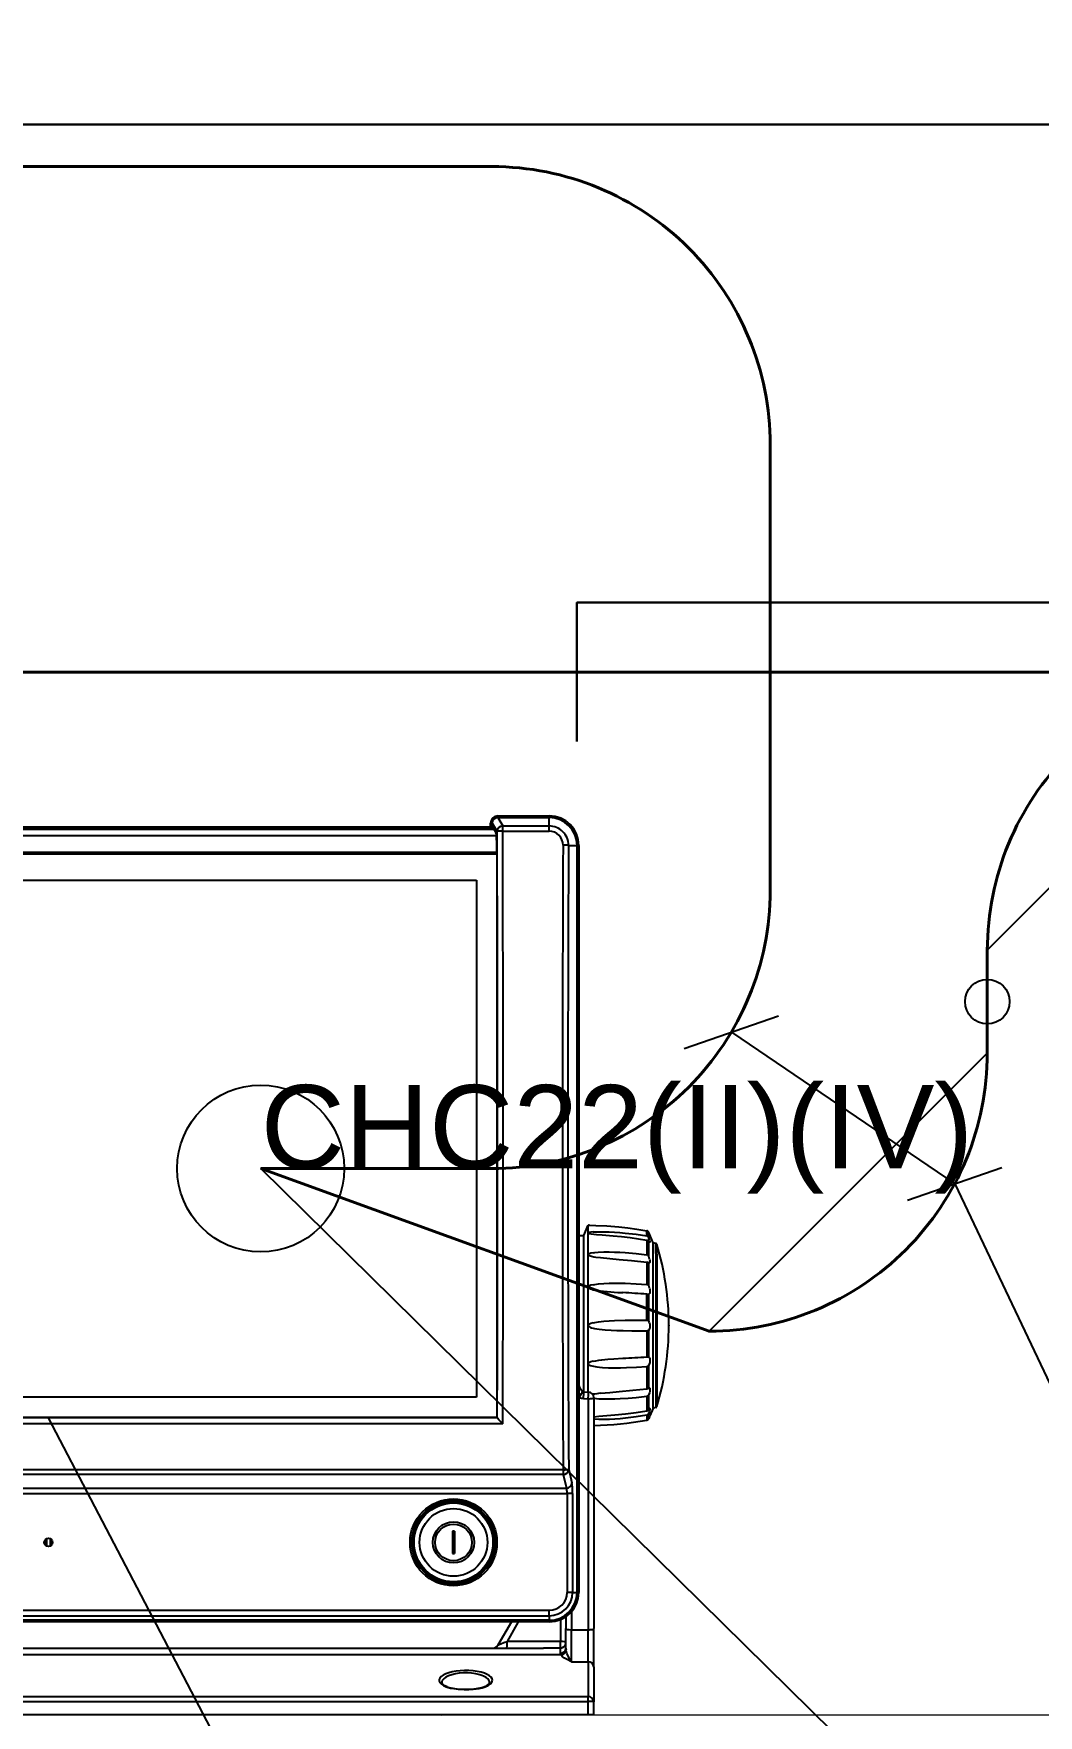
# Model space of a CAD drawing. Header units: millimetres. Extents: x -35117 to 70520, y -28859 to 27816.
# Drawn here: x -9062.6 to -8882.1, y -6956.5 to -6654.2 of the extents above; entities that cross this region are included whole.
import ezdxf

# ---------------------------------------------------------------- set-up
doc = ezdxf.new("R2010")
doc.units = ezdxf.units.MM
for name, color, linetype in [('EQUIPMENT_31_22_34_otd', 54, 'Continuous'), ('Kabeli', 7, 'Continuous'), ('KabeliError', 7, 'Continuous'), ('ПозицииОборудования', 7, 'Continuous'), ('ТРАССЫскрытые', 7, 'Continuous'), ('ЭСН', 255, 'Continuous')]:
    doc.layers.add(name, color=color, linetype=linetype)
doc.layers.add('Other', color=3, linetype='Continuous', lineweight=60)
doc.layers.add('ТРАССЫ', color=7, linetype='Continuous', lineweight=40)
doc.styles.get("Standard").update_dxf_attribs({"font": 'arial.ttf'})

# ---------------------------------------------------------------- blocks, each defined once
blk = doc.blocks.new('control panel')
at = {"color": 2, "ltscale": 0.021965}
blk.add_line((750.138, 171.162), (750.228, 171.011), dxfattribs=at)
at = {"color": 2, "ltscale": 0.115665}
blk.add_line((750.138, 171.162), (751.064, 171.162), dxfattribs=at)
at = {"color": 2, "ltscale": 0.00375}
for p, q in [((750.139, 171.192), (750.139, 171.162)), ((751.064, 171.192), (751.064, 171.162)), ((749.989, 170.992), (749.989, 170.962)), ((750.009, 171.062), (750.039, 171.062)), ((750.009, 171.012), (750.039, 171.012)), ((751.594, 170.662), (751.564, 170.662)), ((751.594, 157.232), (751.564, 157.232)), ((751.064, 156.702), (751.064, 156.732))]:
    blk.add_line(p, q, dxfattribs=at)
at = {"color": 2, "ltscale": 0.115625}
for p, q in [((750.139, 171.192), (751.064, 171.192)), ((750.139, 171.162), (751.064, 171.162))]:
    blk.add_line(p, q, dxfattribs=at)
at = {"color": 2, "ltscale": 0.018843}
blk.add_line((751.064, 171.011), (751.064, 171.162), dxfattribs=at)
at = {"color": 2}
for p, q in [((734.012, 170.839), (750.115, 170.839)), ((734.061, 170.955), (750.066, 170.955)), ((749.989, 170.992), (734.139, 170.992)), ((749.989, 170.962), (734.139, 170.962)), ((734.003, 170.542), (750.124, 170.542)), ((734.003, 170.52), (750.124, 170.52)), ((734.003, 170.52), (750.124, 170.52)), ((750.124, 170.538), (750.124, 160.376)), ((751.564, 157.232), (751.564, 170.662)), ((751.564, 170.662), (751.564, 157.232)), ((751.594, 170.662), (751.594, 157.232)), ((734.003, 170.512), (750.124, 170.512)), ((734.369, 170.039), (749.759, 170.039)), ((749.759, 170.039), (749.759, 160.745)), ((749.759, 160.745), (734.369, 160.745)), ((751.764, 160.714), (751.764, 156.561)), ((751.864, 160.735), (751.864, 156.582)), ((750.23, 160.265), (733.897, 160.265)), ((750.13, 160.37), (733.997, 160.37)), ((750.124, 160.376), (734.003, 160.376)), ((751.314, 159.439), (732.813, 159.439)), ((751.314, 159.35), (732.813, 159.35)), ((738.227, 159.106), (751.373, 159.106)), ((738.223, 159.012), (751.384, 159.012)), ((733.064, 156.911), (751.064, 156.911)), ((733.064, 156.811), (751.064, 156.811)), ((733.064, 156.732), (751.064, 156.732)), ((751.064, 156.732), (733.064, 156.732)), ((751.064, 156.702), (733.064, 156.702)), ((751.273, 156.111), (732.854, 156.111)), ((734.764, 156.232), (749.364, 156.232)), ((732.364, 155.36), (751.764, 155.36)), ((732.364, 155.271), (751.764, 155.271)), ((751.764, 155.032), (732.364, 155.032))]:
    blk.add_line(p, q, dxfattribs=at)
at = {"color": 2, "ltscale": 0.00625}
for p, q in [((750.009, 171.012), (750.009, 171.062)), ((750.039, 171.012), (750.039, 171.062))]:
    blk.add_line(p, q, dxfattribs=at)
at = {"color": 2, "ltscale": 0.021921}
blk.add_line((750.039, 171.062), (750.129, 170.911), dxfattribs=at)
at = {"color": 2, "ltscale": 0.00751}
blk.add_line((750.039, 171.002), (750.039, 171.062), dxfattribs=at)
at = {"color": 2, "ltscale": 0.016834}
blk.add_line((750.039, 171.002), (750.108, 170.886), dxfattribs=at)
at = {"color": 2, "ltscale": 0.104377}
for p, q in [((750.228, 171.011), (751.064, 171.011)), ((750.228, 170.917), (751.064, 170.917))]:
    blk.add_line(p, q, dxfattribs=at)
at = {"color": 2, "ltscale": 0.011746}
for p, q in [((750.228, 170.917), (750.228, 171.011)), ((751.064, 170.917), (751.064, 171.011))]:
    blk.add_line(p, q, dxfattribs=at)
at = {"color": 2, "ltscale": 0.018994}
blk.add_line((751.412, 170.662), (751.564, 170.662), dxfattribs=at)
at = {"color": 2, "ltscale": 0.01185}
blk.add_line((751.594, 163.647), (751.688, 163.65), dxfattribs=at)
at = {"color": 2, "ltscale": 0.024582}
blk.add_line((751.688, 163.65), (751.764, 163.832), dxfattribs=at)
at = {"color": 2, "ltscale": 0.024764}
blk.add_line((751.688, 163.452), (751.688, 163.65), dxfattribs=at)
at = {"color": 2, "ltscale": 0.000212}
blk.add_line((751.766, 163.832), (751.764, 163.832), dxfattribs=at)
at = {"color": 2, "ltscale": 0.017127}
blk.add_line((751.764, 163.695), (751.764, 163.832), dxfattribs=at)
at = {"color": 2, "ltscale": 0.010417}
blk.add_line((751.764, 163.611), (751.764, 163.695), dxfattribs=at)
at = {"color": 2, "ltscale": 0.038357}
blk.add_line((751.764, 163.305), (751.764, 163.611), dxfattribs=at)
at = {"color": 2, "ltscale": 0.001945}
blk.add_line((751.785, 163.832), (751.769, 163.832), dxfattribs=at)
at = {"color": 2, "ltscale": 0.011692}
for p, q in [((752.817, 163.641), (752.817, 163.734)), ((752.817, 160.423), (752.817, 160.329))]:
    blk.add_line(p, q, dxfattribs=at)
at = {"color": 2, "ltscale": 0.005059}
blk.add_line((752.817, 163.568), (752.817, 163.528), dxfattribs=at)
at = {"color": 2, "ltscale": 0.011984}
for p, q in [((752.854, 163.609), (752.854, 163.705)), ((752.854, 160.359), (752.854, 160.455))]:
    blk.add_line(p, q, dxfattribs=at)
at = {"color": 2, "ltscale": 0.006368}
blk.add_line((752.874, 163.658), (752.854, 163.705), dxfattribs=at)
at = {"color": 2, "ltscale": 0.018822}
for p, q in [((752.932, 163.519), (752.874, 163.658)), ((752.932, 160.545), (752.874, 160.406))]:
    blk.add_line(p, q, dxfattribs=at)
at = {"color": 2, "ltscale": 0.326402}
blk.add_line((751.688, 160.841), (751.688, 163.452), dxfattribs=at)
at = {"color": 2, "ltscale": 0.072995}
blk.add_line((751.764, 162.721), (751.764, 163.305), dxfattribs=at)
at = {"color": 2, "ltscale": 0.028235}
blk.add_line((752.817, 163.528), (752.817, 163.302), dxfattribs=at)
at = {"color": 2, "ltscale": 0.005526}
blk.add_line((752.854, 163.502), (752.854, 163.546), dxfattribs=at)
at = {"color": 2, "ltscale": 0.028601}
blk.add_line((752.854, 163.273), (752.854, 163.502), dxfattribs=at)
at = {"color": 2, "ltscale": 0.022754}
blk.add_line((752.932, 163.337), (752.932, 163.519), dxfattribs=at)
at = {"color": 2, "ltscale": 0.006452}
for p, q in [((752.982, 163.505), (752.932, 163.519)), ((752.982, 160.558), (752.932, 160.545))]:
    blk.add_line(p, q, dxfattribs=at)
at = {"color": 2, "ltscale": 0.348989}
blk.add_line((752.932, 160.545), (752.932, 163.337), dxfattribs=at)
at = {"color": 2, "ltscale": 0.022549}
blk.add_line((752.982, 163.325), (752.982, 163.505), dxfattribs=at)
at = {"color": 2, "ltscale": 0.345853}
blk.add_line((752.982, 163.325), (752.982, 160.558), dxfattribs=at)
at = {"color": 2, "ltscale": 0.022343}
blk.add_line((752.996, 163.313), (752.996, 163.492), dxfattribs=at)
at = {"color": 2, "ltscale": 0.34269}
blk.add_line((752.996, 163.313), (752.996, 160.572), dxfattribs=at)
at = {"color": 2, "ltscale": 0.049829}
for p, q in [((752.817, 163.169), (752.817, 162.77)), ((752.817, 161.293), (752.817, 160.895))]:
    blk.add_line(p, q, dxfattribs=at)
at = {"color": 2, "ltscale": 0.051075}
for p, q in [((752.854, 162.748), (752.854, 163.157)), ((752.854, 160.907), (752.854, 161.316))]:
    blk.add_line(p, q, dxfattribs=at)
at = {"color": 2, "ltscale": 0.086104}
for p, q in [((751.764, 162.032), (751.764, 162.721)), ((751.764, 161.343), (751.764, 162.032))]:
    blk.add_line(p, q, dxfattribs=at)
at = {"color": 2, "ltscale": 0.002501}
for p, q in [((752.817, 162.596), (752.837, 162.595)), ((752.817, 161.467), (752.837, 161.469))]:
    blk.add_line(p, q, dxfattribs=at)
at = {"color": 2, "ltscale": 0.058777}
for p, q in [((752.817, 162.126), (752.817, 162.596)), ((752.817, 161.938), (752.817, 161.467))]:
    blk.add_line(p, q, dxfattribs=at)
at = {"color": 2, "ltscale": 0.060247}
for p, q in [((752.854, 162.114), (752.854, 162.596)), ((752.854, 161.468), (752.854, 161.95))]:
    blk.add_line(p, q, dxfattribs=at)
at = {"color": 2, "ltscale": 0.063511}
blk.add_line((751.764, 160.835), (751.764, 161.343), dxfattribs=at)
at = {"color": 2, "ltscale": 0.001032}
blk.add_line((751.594, 160.751), (751.6, 160.746), dxfattribs=at)
at = {"color": 2, "ltscale": 0.002698}
blk.add_line((751.657, 160.722), (751.678, 160.72), dxfattribs=at)
at = {"color": 2, "ltscale": 0.010716}
blk.add_line((751.678, 160.72), (751.764, 160.714), dxfattribs=at)
at = {"color": 2, "ltscale": 0.000275}
blk.add_line((751.686, 160.839), (751.686, 160.841), dxfattribs=at)
at = {"color": 2, "ltscale": 0.01071}
blk.add_line((751.686, 160.841), (751.771, 160.834), dxfattribs=at)
at = {"color": 2, "ltscale": 0.000767}
blk.add_line((751.851, 160.794), (751.845, 160.793), dxfattribs=at)
at = {"color": 2, "ltscale": 0.033294}
blk.add_line((752.817, 160.761), (752.817, 160.495), dxfattribs=at)
at = {"color": 2, "ltscale": 0.034127}
blk.add_line((752.854, 160.518), (752.854, 160.791), dxfattribs=at)
at = {"color": 2, "ltscale": 0.001056}
blk.add_line((750.13, 160.37), (750.124, 160.376), dxfattribs=at)
at = {"color": 2, "ltscale": 5.8e-05}
blk.add_line((750.13, 160.37), (750.131, 160.369), dxfattribs=at)
at = {"color": 2, "ltscale": 0.004558}
blk.add_line((752.868, 160.392), (752.854, 160.359), dxfattribs=at)
at = {"color": 2, "ltscale": 0.001813}
blk.add_line((752.868, 160.392), (752.874, 160.406), dxfattribs=at)
at = {"color": 2, "ltscale": 0.011017}
blk.add_line((751.314, 159.439), (751.314, 159.35), dxfattribs=at)
at = {"color": 2, "ltscale": 0.031464}
for p, q in [((751.314, 159.35), (751.373, 159.106)), ((751.414, 159.444), (751.472, 159.2))]:
    blk.add_line(p, q, dxfattribs=at)
at = {"color": 2, "ltscale": 0.012452}
for p, q in [((751.484, 159.012), (751.384, 159.012)), ((751.484, 157.232), (751.384, 157.232)), ((751.064, 156.811), (751.064, 156.911))]:
    blk.add_line(p, q, dxfattribs=at)
at = {"color": 2, "ltscale": 0.222497}
for p, q in [((751.384, 159.012), (751.384, 157.232)), ((751.484, 159.012), (751.484, 157.232))]:
    blk.add_line(p, q, dxfattribs=at)
at = {"color": 2, "ltscale": 0.01341}
for p, q in [((742.011, 158.185), (742.011, 158.078)), ((742.116, 158.185), (742.116, 158.078))]:
    blk.add_line(p, q, dxfattribs=at)
at = {"color": 2, "ltscale": 0.013282}
for p, q in [((742.011, 158.185), (742.011, 158.079)), ((742.116, 158.185), (742.116, 158.079))]:
    blk.add_line(p, q, dxfattribs=at)
at = {"color": 2, "ltscale": 0.016884}
for p, q in [((742.031, 158.199), (742.031, 158.064)), ((742.096, 158.199), (742.096, 158.064))]:
    blk.add_line(p, q, dxfattribs=at)
at = {"color": 2, "ltscale": 0.05}
for p, q in [((749.324, 158.332), (749.324, 157.932)), ((749.364, 158.332), (749.364, 157.932))]:
    blk.add_line(p, q, dxfattribs=at)
at = {"color": 2, "ltscale": 0.005}
for p, q in [((749.364, 158.332), (749.324, 158.332)), ((749.324, 157.932), (749.364, 157.932))]:
    blk.add_line(p, q, dxfattribs=at)
at = {"color": 2, "ltscale": 0.009938}
for p, q in [((751.484, 157.232), (751.564, 157.232)), ((751.064, 156.811), (751.064, 156.732))]:
    blk.add_line(p, q, dxfattribs=at)
at = {"color": 2, "ltscale": 0.060622}
blk.add_line((750.384, 156.702), (750.142, 156.282), dxfattribs=at)
at = {"color": 2, "ltscale": 0.050406}
blk.add_line((750.508, 156.702), (750.307, 156.353), dxfattribs=at)
at = {"color": 2, "ltscale": 0.04873}
blk.add_line((751.267, 156.742), (751.267, 156.353), dxfattribs=at)
at = {"color": 2, "ltscale": 0.026661}
blk.add_line((751.364, 156.795), (751.364, 156.582), dxfattribs=at)
at = {"color": 2, "ltscale": 0.040411}
blk.add_line((751.464, 156.884), (751.464, 156.561), dxfattribs=at)
at = {"color": 2, "ltscale": 0.118525}
blk.add_line((751.255, 156.353), (750.307, 156.353), dxfattribs=at)
at = {"color": 2, "ltscale": 0.001517}
for p, q in [((751.267, 156.353), (751.255, 156.353)), ((751.264, 156.232), (751.251, 156.232))]:
    blk.add_line(p, q, dxfattribs=at)
at = {"color": 2, "ltscale": 0.043712}
blk.add_line((751.364, 156.232), (751.364, 156.582), dxfattribs=at)
at = {"color": 2, "ltscale": 0.071725}
for p, q in [((751.464, 155.987), (751.464, 156.561)), ((751.764, 155.987), (751.764, 156.561))]:
    blk.add_line(p, q, dxfattribs=at)
at = {"color": 2, "ltscale": 0.0375}
for p, q in [((751.464, 156.561), (751.764, 156.561)), ((751.464, 155.987), (751.764, 155.987))]:
    blk.add_line(p, q, dxfattribs=at)
at = {"color": 2, "ltscale": 0.08607}
blk.add_line((751.864, 155.893), (751.864, 156.582), dxfattribs=at)
at = {"color": 2, "ltscale": 0.2}
blk.add_line((749.364, 156.232), (750.964, 156.232), dxfattribs=at)
at = {"color": 2, "ltscale": 0.035983}
blk.add_line((751.251, 156.232), (750.964, 156.232), dxfattribs=at)
at = {"color": 2, "ltscale": 0.011893}
blk.add_line((751.264, 156.137), (751.264, 156.232), dxfattribs=at)
at = {"color": 2, "ltscale": 0.078341}
for p, q in [((751.764, 155.987), (751.764, 155.36)), ((751.864, 155.893), (751.864, 155.266))]:
    blk.add_line(p, q, dxfattribs=at)
at = {"color": 2, "ltscale": 0.011092}
blk.add_line((751.764, 155.271), (751.764, 155.36), dxfattribs=at)
at = {"color": 2, "ltscale": 0.029967}
blk.add_line((751.764, 155.032), (751.764, 155.271), dxfattribs=at)
at = {"color": 2, "ltscale": 0.029313}
blk.add_line((751.864, 155.032), (751.864, 155.266), dxfattribs=at)
at = {"color": 2, "ltscale": 4.5e-05}
for p, q in [((745.509, 155.032), (745.51, 155.032)), ((745.509, 155.032), (745.51, 155.032)), ((746.418, 155.032), (746.417, 155.032))]:
    blk.add_line(p, q, dxfattribs=at)
at = {"color": 2, "ltscale": 0.0125}
blk.add_line((751.864, 155.032), (751.764, 155.032), dxfattribs=at)
at = {"color": 2}
for points in [[(751.764, 163.832), (751.904, 163.829), (752.1, 163.82), (752.315, 163.804), (752.475, 163.786), (752.636, 163.764), (752.817, 163.734)], [(751.851, 163.712), (751.811, 163.708), (751.786, 163.704), (751.774, 163.701), (751.767, 163.698), (751.765, 163.697), (751.764, 163.696), (751.764, 163.695)], [(751.764, 163.695), (751.764, 163.693), (751.765, 163.692), (751.768, 163.691), (751.772, 163.689), (751.783, 163.686), (751.816, 163.68)], [(751.816, 163.68), (751.864, 163.674), (751.914, 163.669), (752.014, 163.66), (752.214, 163.644), (752.365, 163.629), (752.516, 163.612), (752.667, 163.592), (752.817, 163.568)], [(751.851, 163.712), (751.946, 163.716), (752.043, 163.716), (752.14, 163.714), (752.237, 163.709), (752.334, 163.702), (752.431, 163.693), (752.624, 163.67), (752.817, 163.641)], [(752.817, 163.568), (752.833, 163.563), (752.847, 163.554), (752.854, 163.546)], [(752.868, 163.565), (752.873, 163.544), (752.874, 163.532), (752.873, 163.528), (752.872, 163.527), (752.872, 163.527), (752.871, 163.527)], [(751.851, 163.338), (751.811, 163.33), (751.786, 163.322), (751.774, 163.317), (751.767, 163.311), (751.764, 163.306), (751.764, 163.305)], [(751.764, 163.305), (751.764, 163.302), (751.766, 163.298), (751.771, 163.294), (751.777, 163.291), (751.798, 163.282), (751.821, 163.276), (751.867, 163.267), (751.899, 163.262), (751.986, 163.251)], [(751.851, 163.338), (751.883, 163.342), (751.946, 163.348), (752.043, 163.353), (752.14, 163.353), (752.237, 163.352), (752.334, 163.348), (752.431, 163.342), (752.624, 163.325), (752.817, 163.302)], [(752.871, 163.527), (752.87, 163.527), (752.867, 163.529), (752.854, 163.546)], [(751.986, 163.251), (752.152, 163.235), (752.319, 163.22), (752.541, 163.2), (752.817, 163.169)], [(752.868, 163.225), (752.873, 163.194), (752.874, 163.172), (752.871, 163.161), (752.869, 163.158), (752.865, 163.155), (752.861, 163.154)], [(751.851, 162.764), (751.811, 162.754), (751.786, 162.744), (751.774, 162.737), (751.767, 162.73), (751.765, 162.726), (751.764, 162.721)], [(751.764, 162.721), (751.766, 162.712), (751.771, 162.707), (751.777, 162.702), (751.791, 162.695), (751.805, 162.689), (751.827, 162.682), (751.856, 162.675), (751.913, 162.664), (751.977, 162.655), (752.104, 162.641), (752.297, 162.627), (752.387, 162.622)], [(751.851, 162.764), (751.883, 162.771), (751.947, 162.779), (752.043, 162.788), (752.14, 162.792), (752.237, 162.794), (752.334, 162.793), (752.431, 162.791), (752.624, 162.783), (752.817, 162.77)], [(752.817, 162.77), (752.833, 162.767), (752.847, 162.758), (752.854, 162.748)], [(752.868, 162.703), (752.873, 162.671), (752.874, 162.643), (752.87, 162.618), (752.866, 162.609), (752.861, 162.602), (752.854, 162.596)], [(752.837, 162.595), (752.85, 162.595), (752.854, 162.596)], [(751.851, 162.08), (751.811, 162.068), (751.786, 162.057), (751.774, 162.049), (751.767, 162.042), (751.764, 162.032)], [(751.851, 162.08), (751.883, 162.087), (751.947, 162.097), (752.043, 162.108), (752.14, 162.115), (752.237, 162.12), (752.431, 162.125), (752.624, 162.127), (752.817, 162.126)], [(752.817, 162.126), (752.833, 162.125), (752.841, 162.123), (752.85, 162.118), (752.854, 162.114)], [(752.868, 162.08), (752.873, 162.049), (752.874, 162.019), (752.87, 161.989), (752.861, 161.963), (752.854, 161.95)], [(751.764, 162.032), (751.765, 162.026), (751.77, 162.019), (751.779, 162.01), (751.79, 162.004), (751.807, 161.997), (751.825, 161.991), (751.852, 161.984), (751.879, 161.978), (751.92, 161.97), (751.961, 161.964), (752.068, 161.954), (752.175, 161.947), (752.282, 161.942), (752.39, 161.939), (752.55, 161.937), (752.817, 161.938)], [(752.817, 161.938), (752.833, 161.939), (752.841, 161.941), (752.85, 161.945), (752.854, 161.95)], [(752.837, 161.469), (752.85, 161.469), (752.854, 161.468)], [(752.868, 161.449), (752.872, 161.437), (752.873, 161.425), (752.874, 161.398), (752.87, 161.366), (752.861, 161.334), (752.854, 161.316)], [(751.851, 161.388), (751.811, 161.377), (751.786, 161.366), (751.774, 161.359), (751.767, 161.352), (751.764, 161.346), (751.764, 161.343)], [(751.764, 161.343), (751.766, 161.334), (751.771, 161.329), (751.777, 161.325), (751.79, 161.317), (751.805, 161.312), (751.827, 161.305), (751.857, 161.298), (751.918, 161.288), (751.969, 161.282), (752.021, 161.277), (752.128, 161.272), (752.235, 161.27), (752.343, 161.27), (752.45, 161.273), (752.634, 161.281), (752.817, 161.293)], [(751.851, 161.388), (751.904, 161.398), (751.957, 161.406), (752.011, 161.413), (752.118, 161.423), (752.226, 161.431), (752.387, 161.442)], [(752.817, 161.293), (752.833, 161.297), (752.847, 161.305), (752.854, 161.316)], [(751.661, 160.845), (751.653, 160.854), (751.638, 160.874), (751.624, 160.9), (751.61, 160.935), (751.596, 160.983), (751.594, 160.995)], [(751.686, 160.841), (751.672, 160.842), (751.664, 160.844), (751.661, 160.845)], [(751.686, 160.839), (751.669, 160.841), (751.662, 160.843)], [(751.986, 160.813), (752.152, 160.829), (752.319, 160.843), (752.568, 160.867), (752.817, 160.895)], [(752.868, 160.906), (752.871, 160.903), (752.873, 160.893), (752.874, 160.873), (752.87, 160.844), (752.864, 160.821), (752.854, 160.791)], [(751.678, 160.72), (751.685, 160.82), (751.686, 160.839)], [(751.764, 160.714), (751.769, 160.783), (751.771, 160.823), (751.771, 160.832), (751.771, 160.834), (751.771, 160.834), (751.771, 160.834)], [(751.864, 160.724), (751.911, 160.719), (751.958, 160.715), (752.053, 160.711), (752.149, 160.71), (752.245, 160.712), (752.34, 160.716), (752.484, 160.726), (752.627, 160.739), (752.817, 160.761)], [(750.23, 160.265), (750.16, 160.337), (750.136, 160.363), (750.132, 160.368), (750.131, 160.369)], [(751.864, 160.39), (751.958, 160.398), (752.244, 160.423), (752.436, 160.442), (752.627, 160.466), (752.817, 160.495)], [(751.864, 160.351), (751.958, 160.347), (752.053, 160.347), (752.148, 160.35), (752.244, 160.355), (752.34, 160.362), (752.483, 160.376), (752.626, 160.394), (752.817, 160.423)], [(752.817, 160.495), (752.833, 160.5), (752.847, 160.509), (752.854, 160.518)], [(752.871, 160.536), (752.872, 160.536), (752.873, 160.536), (752.874, 160.534), (752.874, 160.528), (752.872, 160.514), (752.866, 160.491), (752.854, 160.455)], [(752.868, 160.536), (752.863, 160.53), (752.854, 160.518)], [(750.142, 156.282), (750.144, 156.284), (750.152, 156.29), (750.165, 156.296), (750.197, 156.311), (750.249, 156.332), (750.307, 156.353)], [(751.464, 155.987), (751.385, 156.026), (751.338, 156.053), (751.316, 156.068), (751.299, 156.082), (751.284, 156.096), (751.273, 156.111)], [(751.464, 155.987), (751.452, 156.001), (751.427, 156.042), (751.402, 156.089), (751.381, 156.142), (751.374, 156.167), (751.368, 156.191)], [(749.993, 155.608), (749.992, 155.62), (749.99, 155.632), (749.985, 155.644), (749.978, 155.656), (749.959, 155.679), (749.932, 155.7), (749.908, 155.714), (749.881, 155.728), (749.851, 155.74), (749.818, 155.751), (749.746, 155.768), (749.669, 155.779), (749.595, 155.784), (749.521, 155.784), (749.448, 155.778), (749.377, 155.767), (749.312, 155.752), (749.254, 155.731), (749.228, 155.719), (749.205, 155.706), (749.178, 155.687), (749.158, 155.667), (749.143, 155.646), (749.136, 155.627), (749.134, 155.608)], [(749.23, 155.536), (749.189, 155.555), (749.16, 155.574), (749.145, 155.587), (749.137, 155.599), (749.134, 155.608)], [(749.212, 155.537), (749.248, 155.525), (749.293, 155.513), (749.351, 155.503), (749.425, 155.495), (749.48, 155.491), (749.535, 155.49), (749.618, 155.49), (749.7, 155.495), (749.754, 155.5), (749.807, 155.508), (749.862, 155.52), (749.915, 155.537)], [(749.23, 155.536), (749.268, 155.524), (749.33, 155.51), (749.407, 155.5), (749.498, 155.494), (749.61, 155.493), (749.711, 155.499), (749.789, 155.509), (749.852, 155.522), (749.891, 155.534), (749.897, 155.536)], [(749.897, 155.536), (749.938, 155.555), (749.967, 155.574), (749.982, 155.587), (749.99, 155.599), (749.993, 155.608)]]:
    blk.add_lwpolyline(points, dxfattribs=at)
for centre, radius in [((749.344, 158.132), 0.781), ((749.344, 158.132), 0.749), ((749.344, 158.132), 0.742), ((749.344, 158.132), 0.739), ((749.344, 158.132), 0.719), ((749.344, 158.132), 0.709), ((749.344, 158.132), 0.609), ((749.344, 158.132), 0.37), ((749.344, 158.132), 0.33), ((742.064, 158.132), 0.075)]:
    blk.add_circle(centre, radius, dxfattribs=at)
for centre, radius, start, end in [((750.139, 171.062), 0.13, 90, 180), ((750.138, 171.062), 0.0997, 90.0219, 180.1397), ((750.139, 171.062), 0.1, 90, 180), ((751.064, 170.662), 0.53, 0, 90), ((751.064, 170.662), 0.5, 0, 90), ((751.064, 170.662), 0.5, 360, 90), ((749.989, 171.012), 0.05, 270, 360), ((749.989, 171.012), 0.02, 270, 0), ((-1154.773, 165.267), 1904.91, 359.852684, 0.169764), ((-1158.475, 165.267), 1908.712, 359.849841, 0.169596), ((751.063, 170.663), 0.348, 359.8036, 89.997), ((751.063, 170.668), 0.249, 359.6922, 89.9625), ((1894.596, 165.267), 1143.296, 179.729393, 180.292109), ((1892.41, 165.267), 1141.011, 179.72912, 180.292395), ((752.808, 163.685), 0.0502, 23.4658, 79.8897), ((752.808, 163.593), 0.0481, 18.8069, 79.9954), ((752.295, 163.401), 0.596, 15.9408, 20.397), ((752.812, 163.258), 0.0446, 19.8168, 84.0152), ((752.482, 163.135), 0.397, 13.1536, 20.3879), ((752.976, 163.486), 0.02, 16.9888, 74.9905), ((748.214, 162.032), 5, 0, 16.9793), ((752.806, 163.075), 0.0946, 59.7442, 83.6932), ((752.863, 163.171), 0.0167, 237.1377, 261.5204), ((752.628, 162.65), 0.246, 12.4637, 23.3862), ((745.492, 42.934), 119.886, 86.49709, 86.70278), ((752.757, 162.054), 0.114, 13.2125, 32.0264), ((748.214, 162.032), 5, 343.0207, 0), ((745.23, 285.437), 124.201, 273.3033, 273.50192), ((751.659, 160.843), 0.00286, 352.8211, 45.4009), ((752.806, 160.989), 0.0946, 276.3068, 300.2558), ((752.863, 160.893), 0.0167, 98.4788, 122.8617), ((752.862, 160.901), 0.00874, 40.0963, 97.2646), ((751.764, 160.735), 0.1, 0, 85.5277), ((752.177, 158.939), 1.883, 95.8228, 99.9653), ((752.812, 160.806), 0.0446, 275.9848, 340.1832), ((752.976, 160.577), 0.02, 285.0096, 343.0112), ((751.732, 166.328), 6.096, 271.2396, 280.2531), ((752.808, 160.47), 0.0481, 280.0046, 341.1931), ((752.808, 160.379), 0.0502, 280.1103, 336.5342), ((752.872, 160.531), 0.00595, 101.2145, 125.0733), ((751.064, 157.232), 0.42, 270, 0), ((751.064, 157.232), 0.5, 270, 0), ((751.064, 157.232), 0.321, 270, 0), ((751.064, 157.232), 0.5, 270, 0), ((751.064, 157.232), 0.53, 270, 0), ((750.055, 156.332), 0.1, 270, 330), ((751.312, 156.14), 0.0484, 183.8822, 216.3448), ((751.577, 156.236), 0.213, 181.0168, 192.0177), ((749.221, 155.51), 0.0278, 69.5721, 107.9384), ((749.906, 155.51), 0.0278, 72.0615, 110.4278), ((749.129, 155.022), 0.01, 2, 90), ((749.129, 155.022), 0.01, 2, 90), ((749.998, 155.022), 0.01, 90, 178), ((749.998, 155.022), 0.01, 90, 178)]:
    blk.add_arc(centre, radius, start, end, dxfattribs=at)
for centre, major_axis, ratio, start_param, end_param in [((750.106, 170.538), (0, -0.35), 0.052408, 1.570796, 3.054326), ((750.228, 170.911), (-0.0858, -0.0514), 0.99484, 4.174966, 5.741201), ((750.228, 170.911), (0.1, 0), 0.056497, 1.570629, 3.089149), ((751.312, 170.662), (0.1, -0.0005), 0.053998, 0.087394, 1.571052), ((752.832, 161.378), (-0.0181, -0.0905), 0.422593, 2.53969, 3.032377), ((751.6, 160.766), (-0.0612, -0.0791), 0.128986, 1.405609, 2.976405), ((751.665, 161.061), (-0.002, -0.339), 0.511466, 5.910024, 6.24556), ((751.764, 160.735), (-0.1, 0), 0.207912, 1.570796, 3.141593), ((751.314, 159.444), (0.1, 0.0005), 0.058287, 4.712091, 6.19577), ((751.314, 159.444), (0.0972, 0.0234), 0.936533, 4.490963, 6.031946), ((751.373, 159.2), (0.0972, 0.0234), 0.936533, 4.490963, 6.031946), ((751.367, 159.012), (0, -0.1), 0.174975, 1.570776, 2.792533), ((751.467, 159.012), (0, -0.2), 0.087489, 1.570802, 2.792525), ((750.303, 156.332), (0, 0.1), 0.035678, 3.141593, 4.921699), ((751.264, 156.332), (0, -0.1), 0.035677, 0.000207, 1.780107), ((751.264, 156.332), (0.1, 0), 1, 4.712389, 6.283185), ((751.264, 156.332), (-0.1, 0), 0.207912, 3.141593, 4.677482), ((751.464, 156.582), (0.1, 0), 0.207912, 3.141593, 4.712389), ((751.764, 156.582), (-0.1, 0), 0.207912, 1.570796, 3.141593), ((751.264, 156.232), (0.1, 0), 0.952427, 4.712389, 6.283185), ((751.273, 156.205), (0.0852, 0.0524), 0.919535, 4.197326, 5.544942), ((749.564, 155.655), (0.479, 0), 0.364001, 6.270475, 10.172646), ((751.764, 155.893), (-0.1, 0), 0.939693, 3.141593, 4.712389), ((749.564, 155.655), (0.479, 0), 0.364006, 5.535288, 6.270469), ((751.764, 155.266), (-0.1, 0), 0.939693, 3.141593, 4.712389), ((751.764, 155.266), (-0.1, 0), 0.052336, 3.141593, 4.712389)]:
    blk.add_ellipse(centre, major_axis=major_axis, ratio=ratio, start_param=start_param, end_param=end_param, dxfattribs=at)
blk.add_point((753.214, 162.032), dxfattribs=at)
blk = doc.blocks.new('*U69')
at = {"layer": 'ЭСН', "lineweight": 30}
blk.add_lwpolyline([(500, -25), (500, 0), (0, 0), (0, -25)], dxfattribs=at)
blk = doc.blocks.new('*U88')
at = {"layer": 'ЭСН', "lineweight": 30}
blk.add_lwpolyline([(700, -25), (700, 0), (0, 0), (0, -25)], dxfattribs=at)

msp = doc.modelspace()

# ---------------------------------------------------------------- linework, layer by layer
for points in [[(-8945.74, -6836.642), (-8928.751, -6830.776)], [(-8905.598, -6863.901), (-8888.609, -6858.035)]]:
    msp.add_lwpolyline(points)
at = {"layer": 'Kabeli', "color": 231}
for points in [[(-9318.896, -6824.902), (-9318.896, -6824.902), (-9318.896, -6818.995), (-9268.896, -6768.995), (-9268.896, -6768.995), (-9268.896, -6768.995), (-8841.242, -6768.995), (-8610.092, -6768.995), (-8610.092, -6768.995), (-8560.092, -6718.995), (-8560.092, -5836.535), (-8560.092, -5736.535), (-8560.092, -5310.136), (-8559.757, -5309.946)], [(-9021.821, -6858.229), (-9021.821, -6858.229), (-8941.242, -6887.478), (-8891.242, -6837.478), (-8891.242, -6828.236), (-8891.242, -6818.995), (-8841.242, -6768.995), (-8841.242, -6768.995), (-8841.242, -6768.995), (-8610.092, -6768.995), (-8610.092, -6768.995), (-8560.092, -6718.995), (-8560.092, -5836.535), (-8560.092, -5736.535), (-8560.092, -5310.136), (-8559.757, -5309.946)], [(-9748.137, -6824.902), (-9748.137, -6824.902), (-9748.137, -6818.995), (-9698.137, -6768.995), (-9698.137, -6768.995), (-9698.137, -6768.995), (-9268.896, -6768.995), (-8841.242, -6768.995), (-8610.092, -6768.995), (-8610.092, -6768.995), (-8560.092, -6718.995), (-8560.092, -5836.535), (-8560.092, -5836.535), (-8560.092, -5836.535), (-8510.092, -5786.535), (-8510.092, -5786.535), (-8510.092, -5786.535), (-8497.243, -5786.535), (-8447.243, -5836.535), (-8447.243, -5873.758), (-8447.243, -5873.758)]]:
    msp.add_lwpolyline(points, dxfattribs=at)
at = {"layer": 'Kabeli', "color": 6}
msp.add_circle((-8891.242, -6828.236), 4, dxfattribs=at)
msp.add_circle((-8891.242, -6828.236), 4, dxfattribs=at)
msp.add_circle((-8891.242, -6828.236), 4, dxfattribs=at)
msp.add_circle((-8891.242, -6828.236), 4, dxfattribs=at)
at = {"layer": 'KabeliError', "color": 5}
msp.add_lwpolyline([(-9021.821, -6858.229), (-1528.263, -14239.448)], dxfattribs=at)
at = {"layer": 'Other', "color": 251, "linetype": 'Continuous', "lineweight": 20}
msp.add_line((-9655.502, -6956.447), (-8700.108, -6956.447), dxfattribs=at)
at = {"layer": 'ПозицииОборудования', "color": 1}
for points in [[(-8937.245, -6833.709), (-8897.104, -6860.968), (-8397.146, -7913.743)], [(-8558.355, -7863.372), (-9059.978, -6903.067)]]:
    msp.add_lwpolyline(points, dxfattribs=at)
at = {"layer": 'ТРАССЫ', "color": 2, "ltscale": 200}
msp.add_lwpolyline([(-9524.49, -6678.108), (-8980.266, -6678.108, -0.4142136), (-8930.266, -6728.108), (-8930.266, -6808.229, -0.4142136), (-8980.266, -6858.229), (-9021.821, -6858.229)], format="xyb", dxfattribs=at)
at = {"layer": 'ТРАССЫ', "color": 6}
msp.add_lwpolyline([(-10081.763, -6768.995), (-8610.092, -6768.995)], dxfattribs=at)
for points in [[(-8891.242, -6828.236), (-8891.242, -6818.995, -0.4142136), (-8841.242, -6768.995), (-8841.242, -6768.995)], [(-8891.242, -6828.236), (-8891.242, -6837.478, -0.4142136), (-8941.242, -6887.478), (-9021.821, -6858.229)]]:
    msp.add_lwpolyline(points, format="xyb", dxfattribs=at)
at = {"layer": 'ТРАССЫскрытые', "color": 52}
msp.add_circle((-9021.821, -6858.229), 15, dxfattribs=at)

# ---------------------------------------------------------------- block references
at = {"layer": 'EQUIPMENT_31_22_34_otd', "linetype": 'Continuous', "lineweight": 35, "xscale": 10, "yscale": 10, "zscale": 10}
msp.add_blockref('control panel', (-16480.613, -8506.765), dxfattribs=at)
at = {"layer": 'ЭСН'}
for name, p in [('*U88', (-9416.847, -6670.522)), ('*U69', (-8964.995, -6756.495))]:
    msp.add_blockref(name, p, dxfattribs=at)

# ---------------------------------------------------------------- texts
at = {"layer": 'ТРАССЫскрытые', "color": 52}
msp.add_text('СНС22(II)(IV)', height=15, dxfattribs=at).set_placement((-9021.821, -6858.229))

doc.saveas('drawing.dxf')
